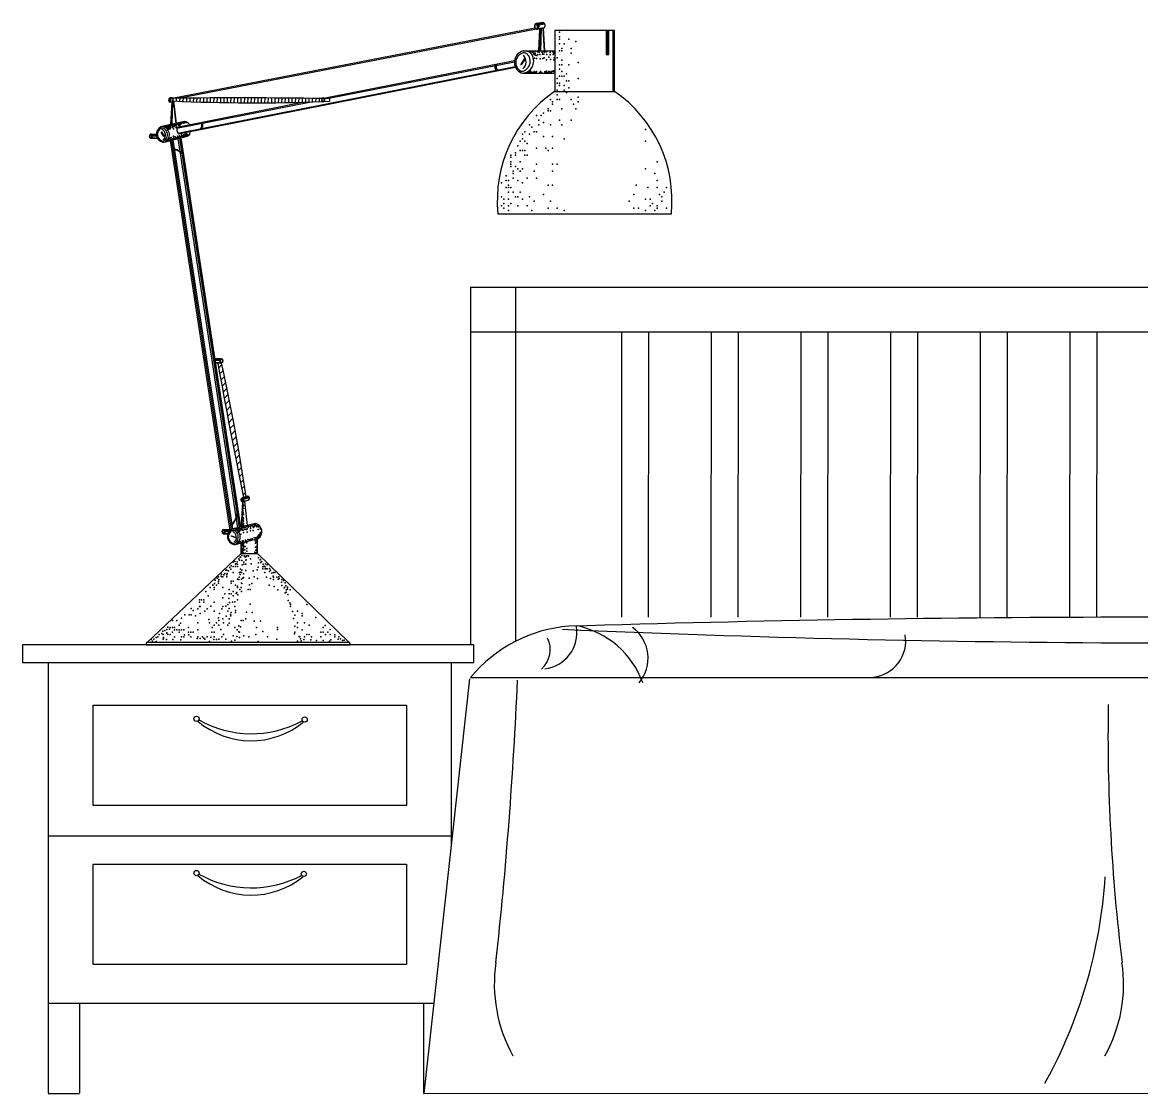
# Model space of a CAD drawing. Header units: millimetres. Extents: x 3060 to 28796, y 18778 to 36190.
# Drawn here: x 21089 to 22338, y 27918 to 29113 of the extents above; entities that cross this region are included whole.
import ezdxf

# ---------------------------------------------------------------- set-up
doc = ezdxf.new("R2010")
doc.units = ezdxf.units.MM

# ---------------------------------------------------------------- blocks, each defined once
blk = doc.blocks.new('A$C06235A1A')
for p, q in [((167.1, 1110.9), (571.7, 1189.1)), ((173.7, 1110.6), (573.3, 1187.9)), ((580.9, 1195.3), (573.6, 1194.2)), ((573.9, 1194.3), (573.9, 1194.2)), ((574, 1187.8), (581.6, 1189.1)), ((574.6, 1194), (581.4, 1195.1)), ((575.2, 1193.6), (582, 1194.6)), ((575.4, 1188.4), (582.3, 1189.7)), ((577, 1188.2), (575.6, 1163.3)), ((576, 1192.7), (582.8, 1193.7)), ((577.6, 1188.4), (576.3, 1163.4)), ((577, 1194.8), (577, 1194.7)), ((578.5, 1188.5), (577.9, 1163.4)), ((580.5, 1188.9), (582, 1163.2)), ((581, 1189), (582.5, 1163.4)), ((660.6, 1186.3), (593.8, 1186.3)), ((593.8, 1186.3), (593.8, 1118.1)), ((651.1, 1186.3), (651.1, 1159.3)), ((651.1, 1186), (651.4, 1186.3)), ((651.1, 1184.6), (652.8, 1186.3)), ((651.1, 1183.3), (654.1, 1186.3)), ((654.1, 1159.3), (654.1, 1186.3)), ((658.7, 1186.3), (658.7, 1118.1)), ((660.6, 1118.1), (660.6, 1186.3)), ((651.1, 1181.9), (654.1, 1185)), ((651.1, 1180.6), (654.1, 1183.6)), ((651.1, 1179.3), (654.1, 1182.3)), ((651.1, 1177.9), (654.1, 1180.9)), ((651.1, 1176.6), (654.1, 1179.6)), ((651.1, 1175.2), (654.1, 1178.3)), ((651.1, 1173.9), (654.1, 1176.9)), ((651.1, 1172.6), (654.1, 1175.6)), ((651.1, 1171.2), (654.1, 1174.2)), ((559.2, 1163.4), (593.8, 1163.4)), ((651.1, 1169.9), (654.1, 1172.9)), ((651.1, 1168.5), (654.1, 1171.6)), ((651.1, 1167.2), (654.1, 1170.2)), ((651.1, 1165.9), (654.1, 1168.9)), ((651.1, 1164.5), (654.1, 1167.5)), ((651.1, 1163.2), (654.1, 1166.2)), ((651.1, 1161.8), (654.1, 1164.9)), ((651.1, 1160.5), (654.1, 1163.5)), ((651.2, 1159.3), (654.1, 1162.2)), ((335.8, 1110.9), (548.9, 1152.6)), ((342, 1110.8), (548.8, 1151.3)), ((556, 1148.1), (560.3, 1155)), ((560.8, 1154.7), (556.5, 1147.8)), ((560.3, 1155), (560.8, 1154.7)), ((651.1, 1159.3), (654.1, 1159.3)), ((652.6, 1159.3), (654.1, 1160.8)), ((653.9, 1159.3), (654.1, 1159.5)), ((174.2, 1071.1), (550, 1145.3)), ((337.3, 1104.2), (549.8, 1145.9)), ((556.5, 1147.8), (556, 1148.1)), ((558.7, 1138.7), (593.8, 1138.7)), ((593.8, 1118.1), (660.6, 1118.1)), ((164.3, 1106.4), (167, 1106.6)), ((167, 1111), (164.7, 1111)), ((166.6, 1106.6), (165.1, 1081.2)), ((167, 1106.6), (165.6, 1081.3)), ((167.6, 1107.2), (166.8, 1081.6)), ((168.2, 1107.6), (168.3, 1110.6)), ((168.2, 1107.6), (171.2, 1082.6)), ((168.5, 1107.6), (171.5, 1082.6)), ((172, 1107.4), (172.1, 1110.6)), ((172.2, 1077.1), (320.2, 1106.4)), ((172.7, 1078.5), (312.3, 1106.2)), ((173.6, 1071.8), (337.3, 1104.2)), ((175.7, 1107.2), (175.9, 1110.7)), ((179.5, 1107.1), (179.7, 1110.7)), ((183.3, 1106.9), (183.5, 1110.7)), ((187.1, 1106.8), (187.3, 1110.8)), ((190.9, 1106.7), (191.1, 1110.8)), ((194.7, 1106.6), (194.8, 1110.8)), ((198.5, 1106.4), (198.6, 1110.8)), ((202.3, 1106.3), (202.4, 1110.9)), ((206, 1106.2), (206.2, 1110.9)), ((209.8, 1106.1), (210, 1110.9)), ((213.6, 1106), (213.8, 1110.9)), ((217.4, 1106), (217.6, 1110.9)), ((221.2, 1105.9), (221.4, 1110.9)), ((225, 1105.8), (225.2, 1110.9)), ((228.8, 1105.8), (229, 1111)), ((232.6, 1105.7), (232.8, 1111)), ((236.4, 1105.7), (236.6, 1111)), ((240.2, 1105.6), (240.4, 1111)), ((244, 1105.6), (244.2, 1111)), ((247.8, 1105.6), (248, 1111)), ((251.5, 1105.5), (251.8, 1111)), ((255.3, 1105.5), (255.5, 1110.9)), ((259.1, 1105.5), (259.3, 1110.9)), ((262.9, 1105.5), (263.1, 1110.9)), ((266.7, 1105.5), (266.9, 1110.9)), ((270.5, 1105.6), (270.7, 1110.9)), ((274.3, 1105.6), (274.5, 1110.9)), ((278.1, 1105.6), (278.3, 1110.9)), ((281.9, 1105.7), (282.1, 1110.8)), ((285.7, 1105.7), (285.9, 1110.8)), ((289.5, 1105.8), (289.7, 1110.8)), ((293.3, 1105.8), (293.5, 1110.7)), ((297.1, 1105.9), (297.3, 1110.7)), ((300.9, 1106), (301.1, 1110.7)), ((304.7, 1106), (304.9, 1110.6)), ((308.5, 1106.1), (308.6, 1110.6)), ((312.3, 1106.2), (312.4, 1110.6)), ((316.1, 1106.3), (316.2, 1110.5)), ((319.9, 1106.4), (320, 1110.5)), ((323.7, 1106.6), (323.8, 1110.4)), ((327.5, 1106.7), (327.6, 1110.4)), ((331.3, 1106.8), (331.4, 1110.3)), ((335.3, 1110.9), (341.7, 1110.9)), ((342, 1106.9), (335.8, 1106.8)), ((181.1, 1084.8), (155.7, 1079)), ((143.2, 1066), (150.7, 1066)), ((143.6, 1070.5), (149.4, 1070.5)), ((144.3, 1066.4), (150.5, 1066.4)), ((144.5, 1070.2), (149.4, 1070.2)), ((145, 1069.6), (149.5, 1069.6)), ((145.3, 1068.7), (149.7, 1068.7)), ((154.7, 1072.8), (155.2, 1073.1)), ((157.7, 1067.9), (154.7, 1072.8)), ((155.2, 1073.1), (158.2, 1068.3)), ((158.2, 1068.3), (157.7, 1067.9)), ((158.1, 1061.7), (184.1, 1068.4)), ((165, 1063.5), (231.6, 628.5)), ((166.5, 1063.9), (233, 629.5)), ((168, 1064.3), (234.4, 630.1)), ((173.4, 1065.7), (240, 631.3)), ((175.2, 1066.1), (241.8, 631.7)), ((176.2, 1066.4), (242.8, 632)), ((176.8, 1066.6), (243.4, 632.1)), ((530.5, 981.6), (723.9, 981.6)), ((500, 900), (2000, 900)), ((500, 900), (500, 500.9)), ((550, 900), (550, 504.5)), ((500, 850), (2000, 850)), ((668.4, 850), (668.1, 531.6)), ((698.4, 850), (698.1, 531.6)), ((768.4, 850), (768.1, 531.6)), ((798.4, 850), (798.1, 531.6)), ((868.4, 850), (868.1, 531.6)), ((898.4, 850), (898.1, 531.6)), ((968.4, 850), (968.1, 531.6)), ((998.4, 850), (998.1, 531.6)), ((1068.4, 850), (1068.1, 531.6)), ((1098.4, 850), (1098.1, 531.6)), ((1168.4, 850), (1168.1, 531.6)), ((1198.4, 850), (1198.1, 531.6)), ((222, 819.7), (214.7, 819.7)), ((221.2, 819.4), (214.7, 819.4)), ((220.8, 819), (214.8, 819)), ((220.3, 818.2), (214.9, 818.2)), ((221.5, 815.4), (215.3, 815.4)), ((222.3, 815.2), (215.4, 815.2)), ((219, 809.8), (222.6, 813.5)), ((220.2, 803), (224, 806.9)), ((221.4, 796.2), (225.5, 800.3)), ((222.7, 789.4), (226.9, 793.6)), ((223.9, 782.6), (228.3, 787)), ((225.2, 775.8), (229.6, 780.3)), ((226.4, 769.1), (231, 773.6)), ((227.7, 762.3), (232.3, 766.9)), ((228.9, 755.5), (233.6, 760.2)), ((230.2, 748.7), (234.9, 753.5)), ((231.5, 742), (236.2, 746.7)), ((232.8, 735.2), (237.5, 739.9)), ((234.1, 728.5), (238.7, 733.1)), ((235.4, 721.7), (239.9, 726.3)), ((236.7, 715), (241.1, 719.4)), ((238, 708.3), (242.3, 712.6)), ((239.3, 701.5), (243.4, 705.7)), ((240.6, 694.8), (244.6, 698.8)), ((241.9, 688.1), (245.7, 691.9)), ((243.3, 681.4), (246.8, 684.9)), ((244.6, 674.7), (247.9, 677.9)), ((251.6, 666.6), (245.1, 664.7)), ((245.7, 664.7), (251.9, 666.5)), ((246, 668), (248.9, 670.9)), ((246, 660.2), (252.6, 662.4)), ((246.1, 664.5), (252.3, 666.3)), ((246.7, 664), (252.9, 665.9)), ((246.7, 660.6), (252.8, 662.6)), ((247.2, 663.2), (253.4, 665.1)), ((245.6, 660.2), (244.2, 632.3)), ((247.7, 660.8), (250.6, 633.8)), ((224.1, 624.8), (229, 624.8)), ((224.5, 629.3), (231.5, 629.3)), ((225.2, 625.1), (229.2, 625.1)), ((225.4, 629), (231.5, 629)), ((225.9, 628.4), (231.5, 628.4)), ((226.2, 627.4), (230.6, 627.4)), ((260.2, 636), (234.8, 630.2)), ((232.9, 621.9), (233.2, 622.5)), ((238.3, 620), (232.9, 621.9)), ((233.1, 622.5), (238.5, 620.7)), ((237.2, 612.9), (263.2, 619.5)), ((238.5, 620.7), (238.3, 620)), ((244.2, 602.5), (244.2, 614.7)), ((262.4, 602.5), (262.4, 619.4)), ((244.2, 602.5), (139.6, 503.9)), ((244.2, 602.5), (262.4, 602.5)), ((364, 503.9), (262.4, 602.5)), ((503.7, 500.9), (0, 500.9)), ((0, 500.9), (0, 480.9)), ((138.1, 502.4), (138.1, 500.9)), ((138.1, 500.9), (365.5, 500.9)), ((139.6, 503.9), (364, 503.9)), ((365.5, 500.9), (365.5, 502.4)), ((503.7, 480.9), (503.7, 500.9)), ((0, 480.9), (503.7, 480.9)), ((28.9, 480.9), (28.9, 100.7)), ((478.4, 480.9), (478.4, 277.9)), ((498.8, 463), (447.8, 0)), ((500, 464.4), (2005.7, 464.5)), ((78.9, 321.4), (78.9, 433.5)), ((78.9, 433.5), (428.4, 433.5)), ((428.4, 433.5), (428.4, 321.4)), ((428.4, 321.4), (78.9, 321.4)), ((28.9, 287.8), (478.4, 287.8)), ((78.9, 144), (78.9, 256.1)), ((78.9, 256.1), (428.4, 256.1)), ((428.4, 256.1), (428.4, 144)), ((428.4, 144), (78.9, 144)), ((28.9, 100.7), (28.9, 0.7)), ((458.9, 100.7), (28.9, 100.7)), ((63.9, 100.7), (63.9, 0.7)), ((447.8, 0), (447.8, 100.7)), ((447.8, 0), (2052.5, 0.7)), ((28.9, 0), (63.9, 0))]:
    blk.add_line(p, q)
for centre in [(194.3, 418.2), (314.9, 417.4), (194.3, 246.1), (313.9, 245.2)]:
    blk.add_circle(centre, 2.96)
for centre, radius, start, end in [((574.4, 1191), 3.35, 113.0446, 254.6581), ((574.4, 1190.9), 2.85, 113.1426, 250.793), ((573.8, 1192.3), 1.9, 50.4535, 109.7189), ((573.7, 1191.8), 1.8, 84.629, 103.758), ((572.3, 1190.7), 2.28, 315.8031, 60.4731), ((573.9, 1189.7), 1.97, 260.6456, 290.3416), ((573, 1190.9), 3.41, 295.9717, 55.8772), ((579.8, 1192), 3.4, 301.136, 71.7859), ((561.7, 1150.8), 12.9, 103.1956, 244.8092), ((561.3, 1150.5), 11, 103.2937, 240.9441), ((559.2, 1147.2), 16.1, 63.9209, 91.7064), ((559.3, 1154.3), 6.91, 74.78, 93.9091), ((557, 1152), 13.4, 282.9119, 46.5653), ((531.6, 1145.3), 4.56, 134.3613, 242.9193), ((533.5, 1145.7), 5.05, 141.8466, 236.0544), ((551.4, 1151.2), 10.5, 311.2552, 44.5755), ((558.7, 1146.3), 7.57, 250.7967, 280.4927), ((677.5, 996.4), 147.8, 124.5412, 185.7276), ((576.8, 996.4), 147.8, 354.2724, 55.4588), ((165.8, 1108.6), 2.78, 121.5333, 227.8544), ((164.4, 1107.8), 1.38, 251.4881, 281.1842), ((162.9, 1108.8), 2.06, 309.2421, 43.4847), ((164.6, 1109.9), 1.04, 32.2122, 104.9162), ((162.4, 1109), 3.44, 311.3516, 24.7861), ((165.1, 1108.8), 2.94, 310.7011, 49.2989), ((240, -5477.3), 6588.3, 89.17587, 90.62906), ((259.2, 3132), 2026.5, 267.4143, 272.1428), ((335.9, 1108.9), 2.16, 115.5107, 257.1243), ((335.9, 1109), 1.83, 119.3758, 257.0263), ((335.4, 1109.7), 1.27, 79.8272, 109.5232), ((335.7, 1108), 1.22, 260.4499, 319.7154), ((335.5, 1108.3), 1.16, 266.4108, 285.5399), ((335.1, 1108.8), 2.2, 314.2916, 74.1972), ((340.9, 1108.9), 2.19, 298.383, 69.0328), ((340.9, 1108.9), 2.19, 298.383, 338.0202), ((158.5, 1070.6), 9.05, 116.914, 258.5276), ((158.3, 1070.3), 7.7, 117.012, 254.6625), ((156.4, 1073.9), 5.13, 54.3229, 113.5884), ((156.3, 1072.5), 4.85, 88.4984, 107.6275), ((152, 1069.4), 7.62, 317.0855, 61.4366), ((154.8, 1070.1), 9.22, 299.8411, 59.7467), ((178.6, 1075.9), 6.48, 155.8582, 227.8394), ((178.8, 1075.9), 9.18, 35.4072, 75.6553), ((178.8, 1075.9), 9.18, 305.0055, 346.5198), ((190.6, 1081.1), 9.63, 327.7271, 16.9639), ((191.6, 1081.3), 9.63, 327.6688, 16.9176), ((143.9, 1068.2), 2.35, 102.5883, 244.2019), ((143.8, 1068.2), 2, 102.6863, 240.3367), ((143.3, 1067.4), 1.38, 250.1893, 279.8854), ((143.6, 1069.2), 1.33, 39.9972, 99.2627), ((143.5, 1068.9), 1.26, 74.1727, 93.3018), ((142.2, 1068.4), 1.91, 311.8701, 45.6629), ((142.9, 1068.4), 2.4, 285.5154, 45.421), ((157.2, 1067), 5.31, 264.5151, 294.2111), ((166.4, 1037.8), 16.4, 35.5827, 78.9702), ((164.7, 1035.1), 18.9, 36.7235, 74.9555), ((7318.4, 2087.4), 7213.5, 190.15883, 191.37166), ((222.6, 817.5), 2.4, 134.579, 254.4846), ((222, 818.3), 1.33, 80.7373, 140.0028), ((222.1, 818), 1.26, 86.6982, 105.8273), ((222.2, 816.5), 1.38, 260.1146, 289.8107), ((221.7, 817.4), 2.35, 295.7981, 77.4117), ((221.7, 817.3), 2, 299.6633, 77.3137), ((-1767.7, 372.3), 2038.6, 8.2838, 12.5466), ((245.9, 662.5), 2.35, 120.5493, 262.1629), ((245.9, 662.5), 2, 120.6474, 258.2978), ((245.4, 663.4), 1.33, 57.9583, 117.2237), ((245.3, 663), 1.26, 92.1337, 111.2628), ((244.1, 662.2), 2.02, 316.9492, 57.8884), ((245, 662.4), 2.4, 303.4765, 63.382), ((251.1, 664.3), 2.39, 308.6408, 79.2907), ((208.1, 654.1), 32.3, 322.5257, 356.2633), ((207, 654.4), 33.8, 322.5414, 353.2812), ((245.7, 661.6), 1.38, 268.1504, 297.8464), ((224.8, 627), 2.35, 102.5883, 244.2019), ((224.7, 626.9), 2, 102.6863, 240.3367), ((224.2, 626.2), 1.38, 250.1893, 279.8854), ((224.5, 628), 1.33, 39.9972, 99.2627), ((224.4, 627.6), 1.26, 74.1727, 93.3018), ((223.1, 627.2), 1.91, 311.8701, 45.6629), ((223.8, 627.1), 2.4, 285.5154, 45.421), ((237.6, 621.7), 9.05, 116.914, 258.5276), ((237.4, 621.4), 7.7, 117.012, 254.6625), ((235.5, 625.1), 5.13, 54.3229, 113.5884), ((235.4, 623.7), 4.85, 88.4984, 107.6275), ((231.1, 620.5), 7.62, 317.0855, 61.4366), ((233.9, 621.3), 9.22, 299.8411, 59.7467), ((257.9, 627.1), 9.18, 305.0055, 75.6553), ((236.3, 618.1), 5.31, 264.5151, 294.2111), ((1267.3, -20929.4), 21461, 88.37666, 91.75595), ((622.5, 363.2), 158.9, 94.6171, 140.4372), ((577.6, 514.5), 41, 277.2326, 9.1805), ((1305.4, 16594.6), 16091.8, 267.49595, 272.06034), ((598.5, 424.6), 99.4, 19.9732, 78.0661), ((654.9, 485.8), 43, 320.623, 53.2349), ((944.3, 505.3), 41, 277.2326, 9.1805), ((139.6, 502.4), 1.52, 90, 180), ((364, 502.4), 1.52, 0, 90), ((559.9, 495.4), 28.9, 311.5298, 26.2913), ((-4190.9, 664.8), 4747.5, 353.7312, 357.5437), ((3298.7, 401.7), 2087.8, 179.1051, 187.0238), ((255.2, 485.5), 91.8, 229.5876, 309.3033), ((255.5, 520.1), 118.5, 240.4286, 298.1818), ((255.2, 313.3), 91.8, 229.5876, 309.3033), ((255.5, 348), 118.5, 240.4286, 298.1818), ((663.1, 275.8), 545.7, 331.0421, 356.4425), ((690.7, 122.2), 164.3, 171.519, 209.1041), ((1064, 122.2), 164.3, 330.8959, 8.481)]:
    blk.add_arc(centre, radius, start, end)
for points in [[(573.4, 1188.2), (573.6, 1188.2), (573.8, 1188.3), (574.3, 1188.4), (574.7, 1188.6), (575.1, 1189.2), (575.3, 1189.5), (575.6, 1190.2), (575.7, 1190.6), (575.7, 1191.4), (575.5, 1191.8), (575.3, 1192.4), (575.1, 1192.7), (574.7, 1193.2), (574.5, 1193.3), (574.2, 1193.5), (574, 1193.6), (573.9, 1193.6)], [(556, 1140.9), (556.8, 1140.8), (557.7, 1140.9), (559.6, 1141.1), (561, 1141.7), (563, 1143.5), (563.8, 1144.5), (565.4, 1147), (566.1, 1148.4), (566.6, 1151.5), (566.4, 1153.2), (566, 1155.5), (565.3, 1156.8), (564.2, 1158.8), (563.5, 1159.6), (562.3, 1160.5), (561.8, 1160.8), (561.2, 1160.9)], [(335, 1110.6), (335.1, 1110.6), (335.3, 1110.6), (335.6, 1110.6), (335.8, 1110.5), (336.1, 1110.1), (336.3, 1110), (336.6, 1109.6), (336.7, 1109.3), (336.8, 1108.8), (336.7, 1108.5), (336.7, 1108.2), (336.5, 1107.9), (336.4, 1107.6), (336.3, 1107.5), (336, 1107.3), (336, 1107.3), (335.9, 1107.2)], [(156.3, 1062.9), (156.8, 1063), (157.4, 1063.2), (158.7, 1063.6), (159.6, 1064.2), (160.6, 1065.8), (161, 1066.6), (161.7, 1068.6), (161.9, 1069.6), (161.7, 1071.9), (161.3, 1073), (160.6, 1074.4), (160, 1075.2), (158.9, 1076.4), (158.3, 1076.8), (157.3, 1077.3), (156.9, 1077.4), (156.5, 1077.4)], [(142.9, 1066.4), (143, 1066.4), (143.2, 1066.4), (143.5, 1066.4), (143.8, 1066.6), (144.1, 1066.9), (144.3, 1067.1), (144.6, 1067.5), (144.7, 1067.8), (144.8, 1068.3), (144.8, 1068.6), (144.7, 1069.1), (144.6, 1069.3), (144.4, 1069.7), (144.3, 1069.8), (144, 1070), (143.9, 1070), (143.8, 1070.1)], [(222.7, 815.6), (222.6, 815.6), (222.4, 815.6), (222.1, 815.6), (221.8, 815.7), (221.4, 816), (221.3, 816.2), (221, 816.7), (220.9, 816.9), (220.8, 817.5), (220.8, 817.8), (220.9, 818.2), (221, 818.4), (221.2, 818.8), (221.3, 819), (221.5, 819.1), (221.6, 819.2), (221.7, 819.2)], [(245.5, 660.5), (245.6, 660.5), (245.8, 660.6), (246.1, 660.7), (246.3, 660.9), (246.6, 661.3), (246.7, 661.6), (246.8, 662.1), (246.9, 662.4), (246.8, 662.9), (246.6, 663.2), (246.4, 663.6), (246.3, 663.8), (246, 664.1), (245.8, 664.2), (245.5, 664.3), (245.4, 664.3), (245.3, 664.3)], [(223.7, 625.2), (223.9, 625.2), (224, 625.2), (224.4, 625.2), (224.6, 625.3), (225, 625.6), (225.2, 625.8), (225.5, 626.3), (225.6, 626.5), (225.7, 627.1), (225.7, 627.4), (225.6, 627.8), (225.5, 628.1), (225.3, 628.4), (225.1, 628.6), (224.9, 628.7), (224.8, 628.8), (224.7, 628.8)], [(235.4, 614), (235.9, 614.1), (236.5, 614.3), (237.8, 614.7), (238.7, 615.4), (239.7, 616.9), (240.1, 617.8), (240.8, 619.7), (241, 620.8), (240.8, 623), (240.4, 624.1), (239.7, 625.6), (239.1, 626.4), (238, 627.6), (237.4, 628), (236.4, 628.4), (236, 628.5), (235.6, 628.5)]]:
    blk.add_open_spline(points, degree=3, knots=[3.294068, 3.294068, 3.294068, 3.294068, 3.647859, 3.647859, 4.043866, 4.043866, 4.439873, 4.439873, 4.83588, 4.83588, 5.231886, 5.231886, 5.627893, 5.627893, 6.0239, 6.0239, 6.283185, 6.283185, 6.283185, 6.283185])
for points in [[(573.9, 1193.6), (573.8, 1193.6), (573.8, 1193.6), (573.8, 1193.6)], [(561.2, 1160.9), (561.2, 1160.9), (561.1, 1160.9), (561.1, 1161)], [(335.9, 1107.2), (335.9, 1107.2), (335.9, 1107.2), (335.9, 1107.2)], [(156.5, 1077.4), (156.5, 1077.4), (156.4, 1077.4), (156.4, 1077.4)], [(143.8, 1070.1), (143.8, 1070.1), (143.8, 1070.1), (143.8, 1070.1)], [(221.7, 819.2), (221.7, 819.2), (221.7, 819.2), (221.7, 819.2)], [(245.3, 664.3), (245.3, 664.3), (245.3, 664.3), (245.3, 664.3)], [(224.7, 628.8), (224.7, 628.8), (224.7, 628.8), (224.7, 628.8)], [(235.6, 628.5), (235.6, 628.5), (235.5, 628.5), (235.5, 628.5)]]:
    blk.add_open_spline(points, degree=3)
for p in [(599.3, 1184.3), (599.3, 1179.2), (599.3, 1176.6), (599.3, 1176.6), (609.7, 1176.6), (617.4, 1174), (566.7, 1162.4), (568.9, 1162.2), (569.8, 1162.2), (571.5, 1162.4), (574.4, 1162.4), (576.5, 1162.2), (579.8, 1161.8), (582, 1162), (582.9, 1162.4), (584.8, 1162.4), (588.7, 1161.8), (591.6, 1162.6), (592.3, 1162.6), (599.3, 1171.4), (599.3, 1163.6), (601.9, 1166.2), (601.9, 1163.6), (604.5, 1171.4), (612.2, 1166.2), (612.2, 1161.1), (570.2, 1160.6), (570.9, 1159.3), (571.1, 1155.4), (571.9, 1160.7), (572.2, 1158.7), (573.5, 1154.8), (573.7, 1158.5), (575, 1159.4), (577.2, 1159.3), (577.4, 1154.5), (580, 1159.8), (580.7, 1154.8), (581.8, 1159.8), (582, 1155.8), (584.6, 1153.5), (585, 1159.6), (587.2, 1156.3), (588.8, 1158.9), (589.2, 1153.9), (592, 1159.6), (592.7, 1153.4), (592.9, 1160.4), (593.1, 1155.9), (593.5, 1160.9), (596.7, 1155.9), (601.9, 1153.3), (620, 1150.7), (564.1, 1139.2), (565, 1139.7), (565.9, 1139.5), (566.7, 1140.8), (567.6, 1139.2), (567.8, 1139.7), (569.1, 1139.2), (570.7, 1140.6), (570.7, 1139.3), (571.5, 1139.7), (573, 1139.9), (573.5, 1140.3), (577.2, 1139.2), (577.8, 1140.3), (578.3, 1138.8), (578.9, 1139), (579.2, 1139.3), (582.6, 1140.1), (584, 1139), (584.2, 1141), (585.3, 1139.5), (587, 1140.3), (587.7, 1139.5), (588.3, 1140.4), (589.8, 1139.2), (590.7, 1140.3), (591.6, 1141), (592.5, 1141.2), (592.5, 1140.4), (599.3, 1148.1), (599.3, 1143), (599.3, 1143), (601.9, 1148.1), (601.9, 1140.4), (607.1, 1137.8), (609.7, 1148.1), (596.7, 1132.6), (596.7, 1127.5), (599.3, 1135.2), (599.3, 1127.5), (599.3, 1124.9), (601.9, 1135.2), (604.5, 1135.2), (604.5, 1124.9), (607.1, 1130), (609.7, 1130), (620, 1132.6), (596.7, 1119.7), (596.7, 1114.5), (604.5, 1119.7), (607.1, 1117.1), (609.7, 1122.3), (620, 1112), (586.4, 1099), (589, 1109.4), (591.5, 1106.8), (591.5, 1104.2), (596.7, 1109.4), (599.3, 1109.4), (601.9, 1099), (612.2, 1109.4), (614.8, 1104.2), (617.4, 1099), (620, 1106.8), (573.4, 1091.3), (576, 1086.1), (578.6, 1091.3), (578.6, 1091.3), (581.2, 1093.9), (586.4, 1096.5), (589, 1096.5), (599.3, 1086.1), (612.2, 1086.1), (158.5, 1079), (159.3, 1079.4), (159.5, 1078.7), (159.7, 1079.1), (160.3, 1078.8), (160.8, 1079.5), (160.9, 1078.6), (161.2, 1079.2), (161.5, 1079.2), (161.8, 1078.2), (161.9, 1076.7), (162.1, 1077.4), (162.2, 1080.4), (162.3, 1079.7), (163, 1079.9), (163, 1077), (163.4, 1080.3), (163.4, 1079.2), (163.5, 1078.2), (163.5, 1076.1), (163.9, 1080), (164.6, 1080.3), (165, 1078.4), (165, 1077.5), (165, 1076.5), (165.1, 1079.5), (165.2, 1080.9), (165.7, 1080.5), (166.5, 1081.2), (166.7, 1080.6), (167.1, 1078.1), (167.3, 1079.4), (167.7, 1080.7), (168.7, 1076.6), (169, 1081.2), (169, 1078.7), (169.3, 1081.2), (169.6, 1081.5), (169.6, 1079.9), (170.5, 1080.8), (170.9, 1081.5), (171.2, 1082), (171.3, 1081.5), (171.4, 1078), (171.6, 1079.5), (172, 1080.6), (172.3, 1082), (172.6, 1081.7), (173.2, 1082.7), (173.7, 1082.6), (173.9, 1082.4), (174, 1082), (174.5, 1081.3), (174.5, 1080.3), (174.7, 1082.8), (175.3, 1082.9), (175.6, 1082.5), (175.7, 1080.3), (175.9, 1081.7), (176.2, 1083.4), (176.8, 1083.4), (177, 1082), (177.1, 1083.4), (177.2, 1083.2), (178, 1083.8), (178.3, 1083.7), (179, 1083.5), (179, 1083.3), (179.9, 1083.8), (180.2, 1083.8), (180.2, 1082.8), (180.5, 1084.1), (180.8, 1084.5), (181, 1084.1), (181.8, 1083.8), (181.8, 1083.4), (182.6, 1083.6), (565.7, 1080.9), (568.3, 1078.4), (576, 1080.9), (581.2, 1083.5), (589, 1080.9), (601.9, 1080.9), (695, 1075.8), (161, 1062.8), (162.1, 1063.6), (162.1, 1063.3), (162.9, 1063.6), (163, 1064.8), (163.5, 1065.7), (163.6, 1063.8), (163.9, 1063.9), (164.9, 1066.1), (165.2, 1064.4), (165.8, 1066.7), (166.5, 1064.3), (167.1, 1065.5), (167.1, 1064.4), (167.3, 1065.3), (167.7, 1065.2), (168.6, 1068.3), (168.6, 1065.3), (168.7, 1067.3), (169.5, 1064.8), (170.4, 1065.8), (170.6, 1067.5), (170.8, 1065.7), (171.2, 1066.4), (171.3, 1065.7), (171.5, 1065.2), (171.6, 1066), (172, 1066.4), (172.6, 1066.3), (173, 1068.5), (174.2, 1066.9), (174.6, 1067.2), (175.2, 1068.8), (175.6, 1067.9), (176.3, 1067.3), (176.5, 1067.7), (177.5, 1069.8), (177.8, 1068.3), (178.2, 1068.3), (179, 1068.4), (179.6, 1068.3), (179.8, 1069.7), (180.2, 1069.4), (181.5, 1068.3), (181.7, 1070.4), (181.9, 1069), (183.1, 1071.3), (183.1, 1068.9), (183.3, 1070.1), (184, 1068.5), (184.3, 1069.7), (185.3, 1069), (186.6, 1070.1), (555.3, 1062.9), (557.9, 1070.6), (557.9, 1065.4), (560.5, 1073.2), (560.5, 1062.9), (565.7, 1070.6), (565.7, 1070.6), (570.9, 1073.2), (573.4, 1073.2), (581.2, 1068), (591.5, 1068), (604.5, 1065.4), (695, 1062.9), (550.2, 1049.9), (552.7, 1057.7), (555.3, 1052.5), (557.9, 1052.5), (560.5, 1052.5), (563.1, 1060.3), (573.4, 1055.1), (583.8, 1055.1), (583.8, 1055.1), (586.4, 1052.5), (591.5, 1055.1), (545, 1047.3), (545, 1044.8), (545, 1039.6), (545, 1037), (550.2, 1047.3), (555.3, 1039.6), (560.5, 1047.3), (563.1, 1047.3), (573.4, 1037), (591.5, 1037), (596.7, 1037), (708, 1039.6), (539.8, 1024.1), (545, 1034.4), (547.6, 1029.3), (547.6, 1029.3), (547.6, 1026.7), (550.2, 1034.4), (550.2, 1034.4), (552.7, 1031.8), (555.3, 1029.3), (557.9, 1031.8), (570.9, 1029.3), (591.5, 1029.3), (695, 1031.8), (705.4, 1026.7), (534.6, 1016.3), (534.6, 1016.3), (539.8, 1018.9), (542.4, 1018.9), (542.4, 1013.7), (542.4, 1013.7), (547.6, 1021.5), (552.7, 1018.9), (557.9, 1016.3), (563.1, 1021.5), (573.4, 1021.5), (586.4, 1013.7), (591.5, 1013.7), (684.7, 1013.7), (708, 1018.9), (534.6, 1000.8), (539.8, 1011.2), (542.4, 1011.2), (542.4, 1006), (545, 1011.2), (547.6, 1006), (550.2, 1000.8), (552.7, 1000.8), (555.3, 1006), (565.7, 1000.8), (581.2, 1003.4), (682.1, 1003.4), (697.6, 1011.2), (708, 1011.2), (710.6, 1003.4), (713.1, 1000.8), (715.7, 1006), (718.3, 1011.2), (534.6, 990.5), (537.2, 998.2), (537.2, 993.1), (537.2, 987.9), (542.4, 998.2), (542.4, 990.5), (542.4, 990.5), (545, 993.1), (552.7, 990.5), (557.9, 998.2), (563.1, 990.5), (570.9, 995.7), (586.4, 987.9), (589, 995.7), (596.7, 987.9), (676.9, 995.7), (682.1, 987.9), (687.3, 987.9), (695, 998.2), (700.2, 998.2), (700.2, 990.5), (702.8, 993.1), (708, 990.5), (708, 987.9), (713.1, 995.7), (718.3, 987.9), (542.4, 985.3), (568.3, 985.3), (604.5, 985.3), (695, 985.3), (705.4, 985.3), (245.8, 657.7), (245.8, 650.2), (246, 659), (246, 656.3), (246, 654.7), (246, 653.1), (246, 650.7), (246.5, 652.9), (247, 656.1), (244.9, 637.7), (245.1, 645), (245.1, 643.9), (245.1, 639.6), (245.4, 647.7), (245.4, 646.4), (245.4, 645.7), (245.4, 641.1), (245.4, 640.7), (245.6, 649.1), (245.8, 648.8), (246.3, 647.5), (246.3, 642.7), (246.3, 639.1), (246.5, 646.1), (246.5, 641.4), (246.5, 638.7), (238.3, 630.1), (238.6, 630.7), (240.1, 629.8), (240.3, 630.3), (240.6, 630), (241, 628.1), (241.7, 630.9), (242.2, 628.5), (242.2, 627.1), (242.5, 630.3), (242.5, 628.6), (242.8, 630.1), (242.9, 630), (243.3, 630.5), (243.7, 624.4), (244, 628.9), (244.7, 636.6), (244.7, 635.5), (244.7, 633.7), (244.9, 635.7), (244.9, 634.6), (244.9, 634.1), (244.9, 632.5), (244.9, 631.6), (245.1, 634.1), (245.1, 629.8), (245.1, 628.7), (245.4, 635), (245.7, 631.5), (245.8, 636.4), (245.8, 632.8), (246.4, 628.6), (246.5, 636.2), (246.5, 634.3), (246.7, 626.1), (247.2, 631.3), (247.4, 631.9), (247.7, 631.8), (248.2, 629.6), (249.1, 632), (249.2, 630), (250.1, 629.3), (250.4, 633), (250.6, 630.3), (250.6, 626.6), (251.7, 631.9), (252.2, 633.2), (252.6, 633), (254.4, 632.3), (254.5, 630.5), (254.5, 627.8), (254.7, 634.1), (254.8, 633.5), (256.5, 634), (256.7, 634.1), (256.7, 633.7), (257.4, 632.5), (257.5, 628.3), (257.7, 631.5), (258.2, 635), (258.9, 634.7), (259, 632.8), (259.9, 634.8), (259.9, 634.7), (260.8, 633.7), (261.4, 632.3), (261.9, 633.7), (262.8, 633.2), (262.9, 629.6), (263.6, 632.5), (265.1, 630.3), (265.3, 625.5), (265.8, 626.2), (241.5, 614.9), (243.1, 616), (244.5, 615.1), (244.6, 613), (244.6, 611.9), (244.7, 613.9), (245.3, 612), (245.5, 616.8), (245.5, 613.6), (245.6, 613.6), (245.7, 616.1), (245.8, 612.6), (246.3, 616.9), (246.4, 612), (246.6, 613.3), (247.2, 615.1), (247.6, 614.9), (248.4, 615.2), (248.9, 616.8), (249, 617.6), (250.1, 616.6), (250.2, 614.4), (251.5, 618.3), (252.8, 617.8), (254.9, 618.5), (256.3, 619), (258.5, 620.1), (259.6, 616.8), (259.9, 620.3), (260.1, 620.1), (260.1, 614.1), (260.8, 615.1), (261.3, 616.5), (261.5, 620.3), (261.6, 616.1), (261.8, 614.6), (262, 617.4), (262, 611.8), (262.1, 620.7), (262.4, 621.7), (262.6, 621), (263.5, 623), (264.1, 621.5), (264.4, 622.8), (264.4, 622.6), (264.9, 623.9), (265.8, 624.2), (244.6, 610.8), (244.6, 610), (244.6, 608.5), (244.6, 607), (244.6, 606.4), (244.6, 605.2), (244.6, 603.8), (244.9, 605.3), (244.9, 600.5), (245.5, 603.5), (245.6, 607.3), (245.6, 605.3), (245.8, 608.3), (245.8, 604), (246, 606.5), (246.3, 603.3), (246.4, 603.1), (246.6, 610.2), (246.6, 608.5), (246.7, 606.3), (247.2, 610.8), (247.5, 600.2), (248.3, 606.8), (248.4, 610.6), (248.4, 603.1), (249.6, 599.4), (249.9, 600.2), (250.2, 608.4), (250.2, 605.1), (251.7, 600), (252.1, 599.8), (259.4, 604.3), (259.9, 609.6), (259.9, 603.3), (260.6, 606.3), (261, 603.5), (261.2, 610.1), (261.4, 607.1), (261.5, 604.3), (261.9, 605.2), (262, 608.6), (231.4, 587), (232.8, 588.8), (235.2, 593), (235.2, 588.3), (237.1, 593.8), (237.6, 590.7), (237.6, 588.3), (238.5, 591.3), (239.6, 593.4), (239.9, 590.7), (239.9, 588.3), (241.4, 596.6), (242.3, 595.4), (242.8, 598.7), (243.2, 598.4), (244.9, 595), (245.3, 590.2), (247, 593), (247, 590.7), (248.5, 598.7), (249.3, 595.4), (249.3, 590.7), (249.6, 595.5), (254.5, 596.6), (255.3, 591.3), (263, 587.4), (263.4, 597.7), (263.4, 597.7), (263.4, 592.3), (265.2, 595.6), (265.5, 596), (266, 592.6), (266.9, 593.8), (268.4, 587.9), (268.7, 590.6), (269.8, 588.5), (270.7, 587.9), (271.2, 591), (273.1, 590.2), (217.2, 575.3), (218.8, 576.6), (221.8, 577.4), (222.1, 579.5), (222.9, 576.7), (223.5, 576.6), (224.6, 578.8), (225.7, 580.2), (226.8, 584.2), (228.2, 584.2), (228.2, 578.9), (228.2, 576.6), (228.6, 580.2), (230, 583.4), (232.5, 585.2), (235.2, 581.3), (241.7, 576.3), (242.3, 581.3), (242.3, 581.3), (242.8, 579.2), (243.2, 582), (243.5, 585.2), (244.6, 581.3), (244.9, 584.2), (246, 575.3), (246.7, 579.9), (246.7, 576), (249.3, 583.6), (252.8, 575.3), (257.4, 583.4), (258.7, 576.6), (262, 584.6), (262.4, 574.7), (268.4, 585.5), (270.5, 581.6), (270.7, 585.5), (271.9, 585.7), (272.5, 576.1), (273.1, 585.5), (275.5, 586), (275.8, 582.5), (276.6, 574.7), (276.9, 584.2), (278.3, 580.7), (279.7, 577.5), (280.1, 581.4), (280.1, 576.2), (281.5, 581.4), (283.7, 576.1), (286.2, 576.8), (286.5, 574.6), (209.4, 564.8), (212.5, 567.8), (212.5, 567.4), (214.1, 564.8), (214.1, 562.5), (214.3, 569.2), (215, 572.8), (216.5, 567.2), (218.8, 571.9), (218.8, 569.5), (219.3, 573.5), (223.5, 564.8), (230.6, 562.5), (232.9, 571.9), (232.9, 569.5), (235.2, 571.9), (237.6, 567.2), (239.9, 574.2), (239.9, 574.2), (239.9, 566.4), (239.9, 564.8), (241.4, 573.5), (242.4, 562.5), (243.9, 564.6), (244.6, 574.2), (244.6, 569.5), (244.9, 569.2), (251.7, 562.5), (253.5, 567.8), (254, 562.5), (256, 569.2), (275.3, 567.2), (280.1, 573.8), (280.8, 565.8), (284.8, 562.1), (285.4, 573.9), (289, 570.7), (289.5, 573.8), (289.5, 566.8), (291.1, 572.5), (291.9, 564.4), (292.3, 564.6), (293.3, 570), (294, 566.5), (294.2, 562.1), (295.8, 565), (295.8, 564.7), (295.9, 562.8), (298.9, 562.1), (197.7, 550.8), (200, 550.8), (202.4, 550.8), (204.7, 560.1), (207.1, 555.5), (223.5, 553.1), (225.9, 557.8), (230.3, 552.5), (230.6, 557.8), (232.9, 557.8), (235.2, 560.1), (235.2, 555.5), (238.5, 558.2), (239.2, 559.3), (239.9, 550.8), (240.3, 556.4), (244.6, 560.1), (293.3, 558.9), (294.2, 559.7), (296.2, 557.1), (296.5, 550.4), (188.3, 541.4), (190.6, 539), (195.7, 540.8), (197.7, 548.4), (197.7, 543.7), (198.3, 543.4), (202.4, 548.4), (203.5, 538.2), (206.1, 540.8), (210.4, 544), (213.8, 548.5), (213.8, 548.5), (213.8, 538.2), (222.5, 541.1), (223.5, 543.7), (226.8, 544), (229.3, 545.9), (229.3, 538.2), (230.6, 541.4), (231, 547.9), (234.5, 548.5), (237.1, 548.9), (237.1, 543.4), (237.6, 539), (249.9, 537.2), (254, 546.1), (298.3, 547.5), (299.2, 545.9), (299.2, 543.4), (301.2, 537.9), (307, 538.2), (317.3, 545.9), (167.3, 527.8), (172.4, 527.8), (176.5, 524.9), (177.6, 530.4), (181.2, 534.3), (185.9, 534.3), (188.3, 534.3), (193.1, 533), (195.7, 525.3), (198.3, 535.6), (208, 529.1), (208.6, 525.3), (216.4, 525.3), (218.9, 530.8), (219, 527.8), (220, 535.8), (223.5, 529.6), (224.2, 525.3), (227.5, 532.9), (230.6, 529.6), (230.6, 529.6), (230.6, 524.9), (232.1, 534.7), (232.5, 533.3), (232.9, 536.7), (232.9, 536.7), (237.6, 536.7), (243.9, 528), (246.4, 528), (249.3, 529.6), (256.4, 536.7), (258.7, 527.3), (265.8, 527.3), (302.6, 530.1), (304, 533.7), (307, 525.3), (312.1, 535.6), (312.1, 533), (314.7, 525.3), (327.5, 531.2), (152.7, 512.3), (155.6, 513.4), (156.6, 515.9), (156.9, 512.3), (156.9, 512.3), (158.8, 516.9), (161, 514.3), (161.3, 518), (161.3, 513.7), (162.1, 512.3), (162.3, 520.5), (164.1, 518.4), (164.7, 520.1), (164.7, 520.1), (164.7, 512.3), (164.7, 512.3), (167.3, 520.1), (167.3, 514.9), (169.8, 520.1), (169.8, 520.1), (169.8, 517.5), (172.4, 517.5), (175, 522.7), (175, 517.5), (175, 514.9), (177.6, 517.5), (180.2, 517.5), (180.8, 511.8), (185.4, 520.1), (185.4, 514.9), (185.7, 511.8), (187.9, 514.9), (190.5, 514.9), (195.7, 517.5), (211.2, 514.9), (211.8, 520.1), (213.8, 522.7), (213.8, 514.9), (219, 522.7), (219, 522.7), (221.2, 517.9), (224.2, 512.3), (229.3, 522.7), (237.1, 520.1), (239.7, 517.5), (241.4, 521.9), (241.4, 515.2), (242.1, 514.8), (243.5, 520.9), (260.4, 512.3), (261.1, 520.2), (268.1, 515.6), (284.6, 520.2), (284.6, 517.9), (303.4, 513.2), (304, 521.6), (304, 514.8), (307, 520.1), (312.1, 517.5), (317.3, 512.3), (319.9, 522.7), (319.9, 512.3), (332.8, 514.9), (335.4, 520.1), (335.4, 514.9), (337.8, 522.3), (338, 512.3), (340.6, 514.9), (343.2, 517.7), (343.2, 512.3), (348.5, 512), (143.7, 506.9), (145.3, 504.8), (146.7, 507), (149.1, 504.6), (149.2, 508.8), (151, 509.8), (156.9, 507.2), (157.4, 508.8), (157.4, 508.1), (160.6, 506.6), (167.7, 506.6), (169.8, 509.8), (176.9, 506.3), (177.6, 509.8), (180.2, 509.8), (180.2, 509.8), (187.9, 509.8), (195.1, 507.7), (195.7, 509.8), (198.3, 507.7), (200.9, 509.8), (202.6, 508.1), (203.5, 507.2), (206.1, 509.8), (208.6, 504.6), (210.4, 509.4), (213.6, 506.6), (213.8, 509.8), (216.5, 506.6), (219.3, 507), (222.5, 509.8), (226.8, 507.2), (226.8, 507.2), (233.2, 504.8), (235.2, 510.9), (237.1, 505.9), (239.2, 510.2), (242.1, 508.8), (247, 510.9), (252.6, 509.8), (263, 504.6), (273.3, 509.8), (283.7, 507.2), (306.9, 504.8), (308.7, 510.2), (309.5, 509.8), (310.1, 507.3), (310.8, 505.2), (314, 506.6), (314.7, 509.8), (321.8, 506.3), (322.5, 509.8), (327.9, 505.6), (332.8, 509.8), (335.7, 505.6), (342.5, 504.8), (344.2, 506.3), (348.4, 509.8), (352.4, 507), (353.1, 509.8), (354.9, 507.3), (357.1, 505.6), (358.8, 505.9)]:
    blk.add_point(p)

msp = doc.modelspace()

# ---------------------------------------------------------------- block references
msp.add_blockref('A$C06235A1A', (21089.1, 27917.7))

doc.saveas('drawing.dxf')
